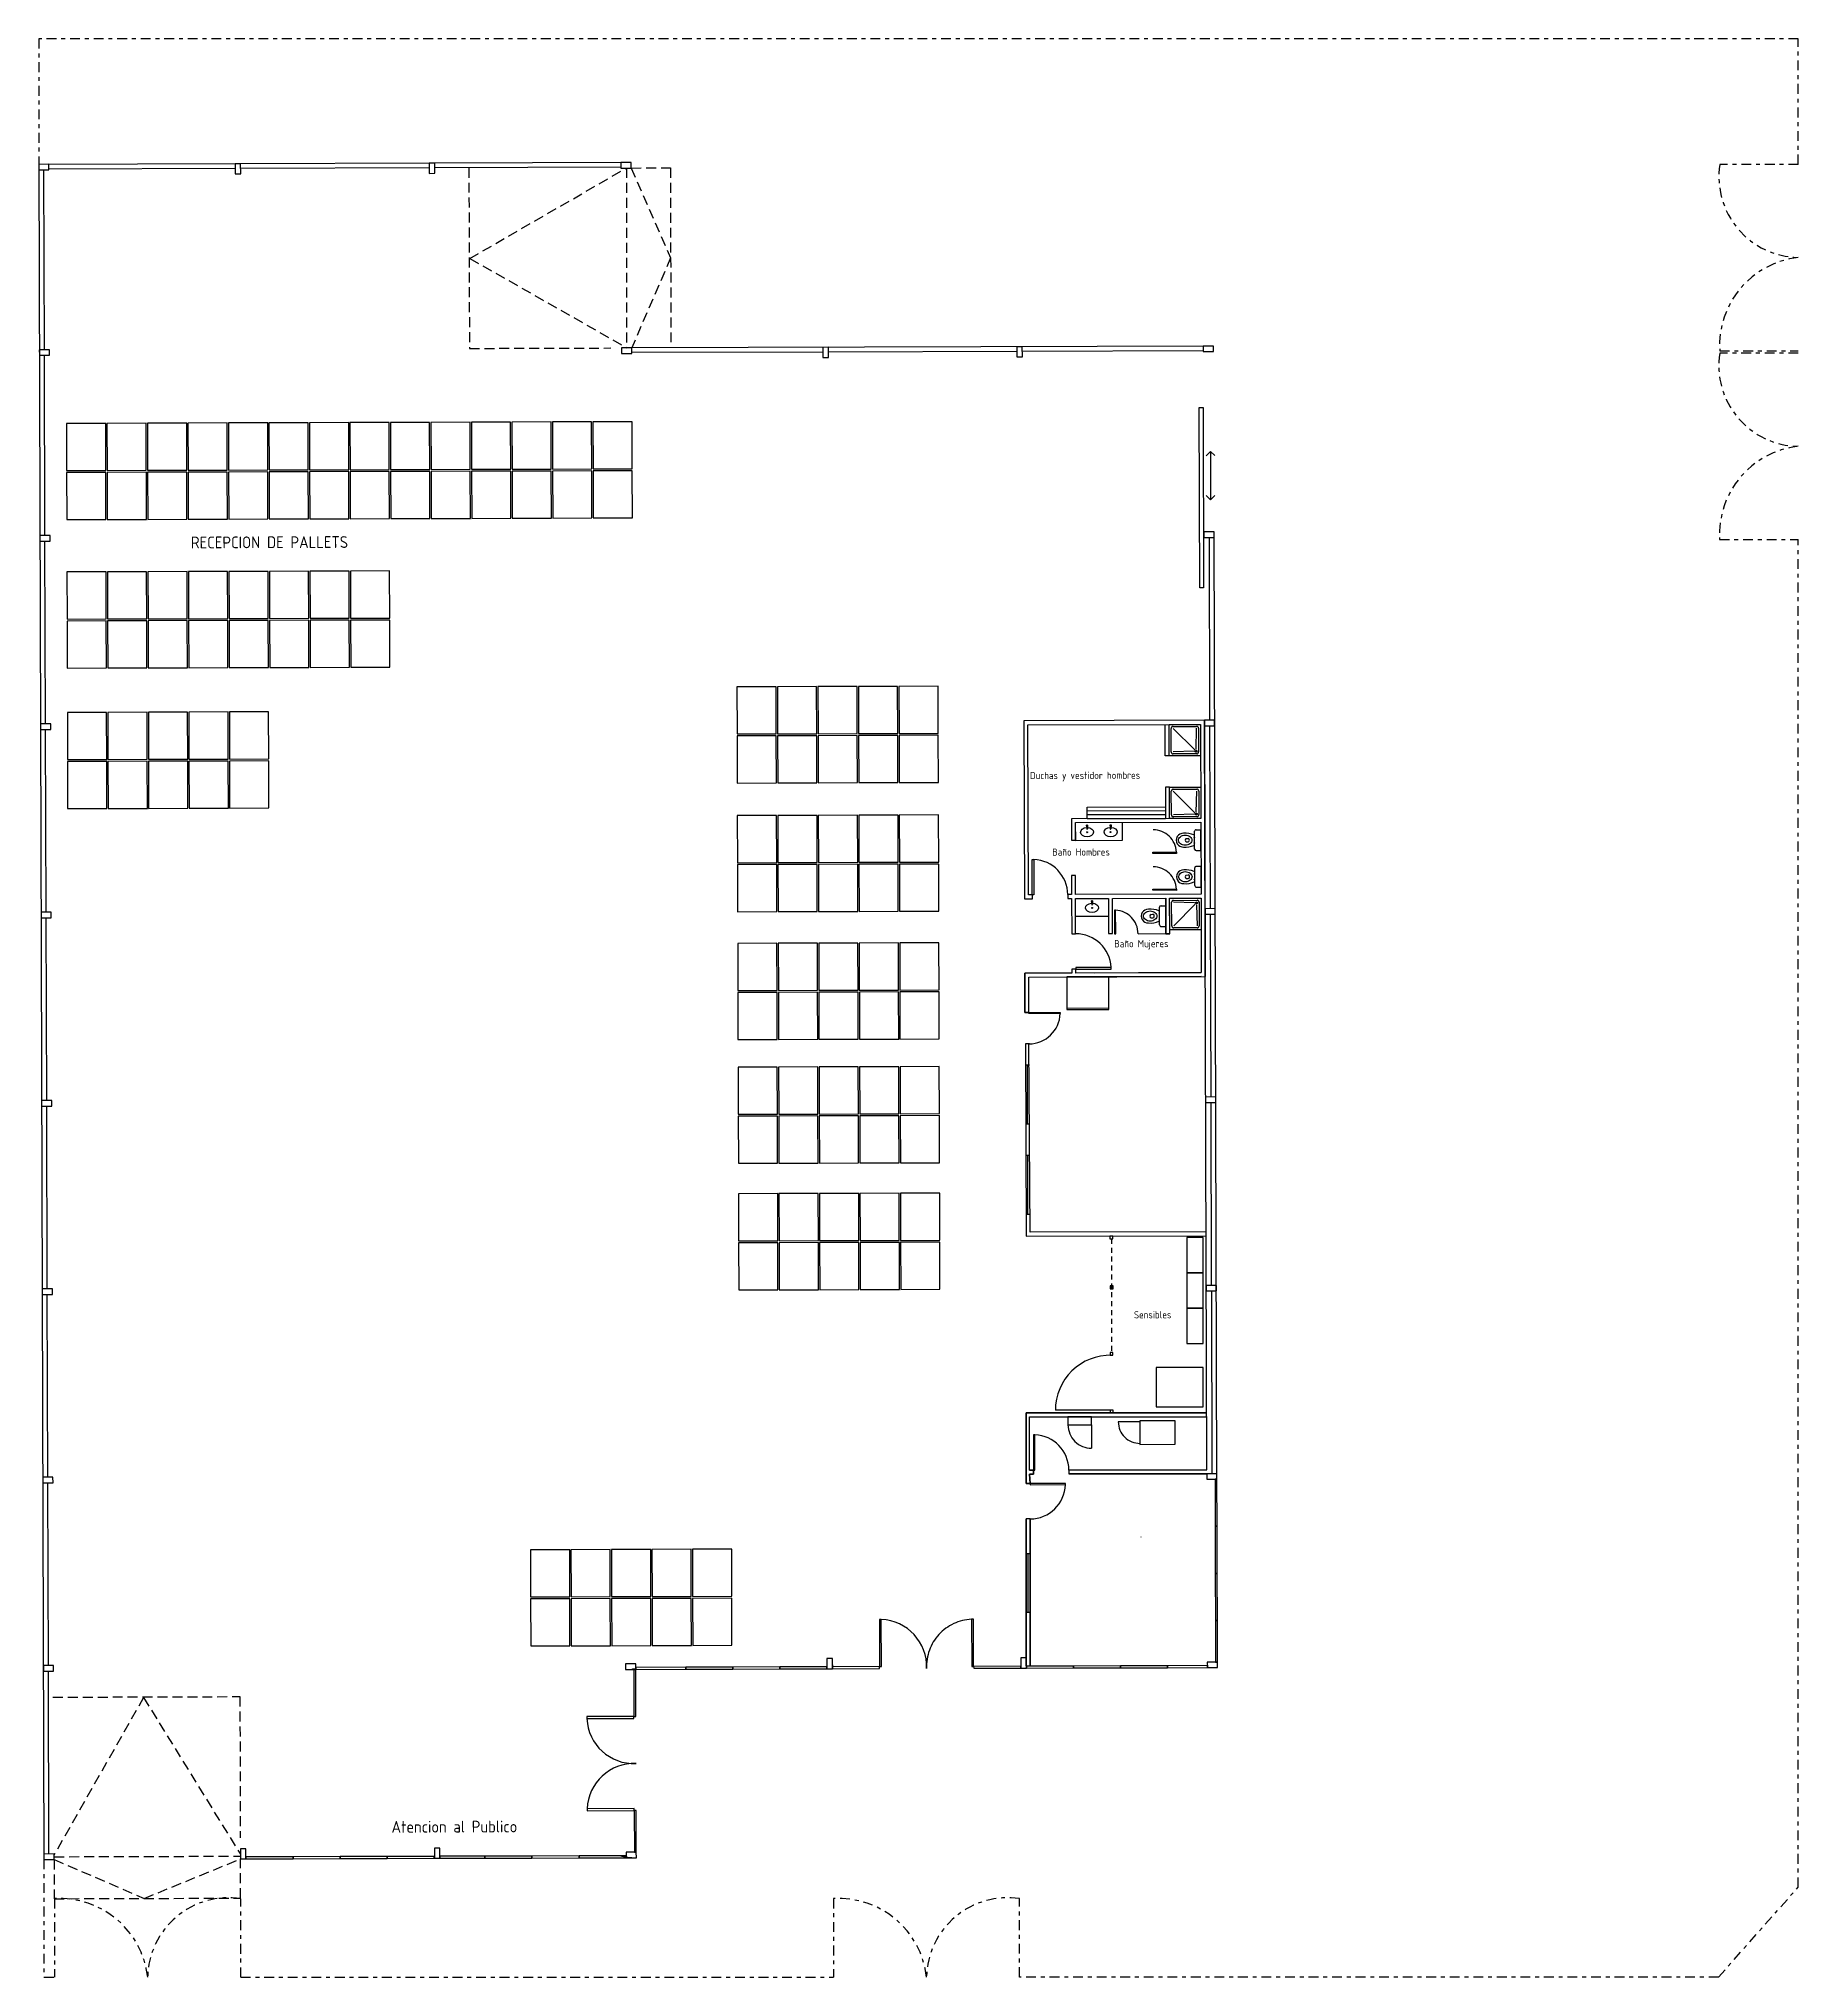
# Model space of a CAD drawing. Header units: millimetres. Extents: x 178.2 to 223.1, y 83.9 to 133.3.
import ezdxf

# ---------------------------------------------------------------- set-up
doc = ezdxf.new("R2010")
doc.units = ezdxf.units.MM
for name, pattern in [('CENTER', [7.144, 4.465, -0.893, 0.893, -0.893]), ('DASHDOT2', [0.5, 0.25, -0.125, 0, -0.125]), ('DASHED', [19.05, 12.7, -6.35])]:
    doc.linetypes.add(name, pattern=pattern)
for name, color, linetype in [('Cerco perimetral', 10, 'CENTER'), ('CP - Portones', 7, 'Continuous'), ('Layer1', 7, 'Continuous'), ('PER - ROMBOIDAL', 3, 'Continuous'), ('TEXTO', 4, 'Continuous')]:
    doc.layers.add(name, color=color, linetype=linetype)
doc.styles.add('STYLE1', font='ISOCP.shx')

msp = doc.modelspace()

# ---------------------------------------------------------------- linework, layer by layer
at = {"color": 1}
for p, q in [((204.923225, 113.296303), (204.929693, 113.210351)), ((204.952878, 113.296394), (204.946937, 113.210404)), ((205.523222, 113.298147), (205.529691, 113.212195)), ((205.552875, 113.298238), (205.546934, 113.212248)), ((207.680409, 112.694915), (207.679495, 113.146178)), ((207.718783, 113.185626), (207.839415, 113.18587)), ((207.840488, 112.655871), (207.839415, 113.18587)), ((207.464705, 112.961729), (207.512699, 112.965149)), ((207.464875, 112.877663), (207.512881, 112.875268)), ((207.719857, 112.655627), (207.840488, 112.655871)), ((207.683813, 111.762923), (207.682899, 112.214185)), ((207.722188, 112.253633), (207.842819, 112.253877)), ((207.843893, 111.723879), (207.842819, 112.253877)), ((207.468109, 112.029736), (207.516103, 112.033156)), ((207.468279, 111.94567), (207.516285, 111.943275)), ((207.723261, 111.723634), (207.843893, 111.723879)), ((205.04952, 111.367375), (205.055989, 111.281424)), ((205.079173, 111.367467), (205.073233, 111.281477)), ((206.786129, 110.760328), (206.785688, 111.211592)), ((206.825017, 111.250998), (206.945649, 111.251116)), ((206.946167, 110.721116), (206.945649, 111.251116)), ((206.570704, 111.027368), (206.618702, 111.030737)), ((206.570786, 110.943301), (206.618789, 110.940856)), ((206.825535, 110.720998), (206.946167, 110.721116)), ((206.305361, 95.16551), (206.305353, 95.16211))]:
    msp.add_line(p, q, dxfattribs=at)
for points in [[(193.316737, 130.049699), (193.316306, 130.189698), (178.216378, 130.143288), (178.349154, 86.943492), (178.609153, 86.944291)], [(178.336807, 130.003657), (178.350899, 125.418679)], [(183.22339, 130.038677), (178.476745, 130.024088)], [(188.170029, 130.05388), (183.36339, 130.039107)], [(193.056676, 130.0689), (188.310028, 130.054311)], [(208.160759, 125.510301), (193.330829, 125.464721)], [(203.287817, 125.375323), (203.287448, 125.495323), (203.147449, 125.494892), (203.148248, 125.234894), (203.288247, 125.235324)], [(178.35133, 125.27868), (178.365453, 120.683703)], [(198.204508, 125.359699), (193.331198, 125.344721)], [(203.147818, 125.374893), (198.344507, 125.36013)], [(207.901129, 125.389502), (203.287817, 125.375323)], [(178.365883, 120.543703), (178.380206, 115.883725)], [(208.070065, 115.974979), (208.055743, 120.634957)], [(208.249507, 96.635439), (208.175309, 120.776396)], [(178.380636, 115.743726), (178.394959, 111.083748)], [(208.084818, 111.175001), (208.070496, 115.834979)], [(178.395389, 110.943749), (178.409712, 106.283771)], [(208.099571, 106.375024), (208.085249, 111.035002)], [(208.114324, 101.575047), (208.100002, 106.235025)], [(178.410142, 106.143772), (178.424464, 101.483794)], [(178.424895, 101.343794), (178.439217, 96.683816)], [(208.129077, 96.775069), (208.114755, 101.435047)], [(178.439648, 96.543817), (178.45397, 91.883839)], [(203.390519, 91.960483), (203.39015, 92.080482), (203.250151, 92.080052), (203.25095, 91.820053), (203.39095, 91.820483)], [(208.004261, 91.834662), (208.26426, 91.835462), (208.26383, 91.975461)], [(178.454401, 91.74384), (178.468723, 87.08386)], [(203.25095, 91.820053), (203.39095, 91.820483)], [(183.355798, 86.95888), (183.495797, 86.95931)], [(188.302436, 86.974084), (188.442436, 86.974514)], [(193.189084, 86.989103), (193.449083, 86.989902), (193.448653, 87.129902)]]:
    msp.add_lwpolyline(points)
for points in [[(178.216378, 130.143288), (178.216808, 130.003289), (178.476807, 130.004088), (178.476376, 130.144087)], [(178.216378, 130.143288), (178.216808, 130.003289), (178.476807, 130.004088), (178.476376, 130.144087)], [(183.363021, 130.159106), (183.223021, 130.158676), (183.223821, 129.898677), (183.36382, 129.899108)], [(183.363021, 130.159106), (183.223021, 130.158676), (183.223821, 129.898677), (183.36382, 129.899108)], [(188.309659, 130.17431), (188.16966, 130.17388), (188.170459, 129.913881), (188.310458, 129.914311)], [(188.309659, 130.17431), (188.16966, 130.17388), (188.170459, 129.913881), (188.310458, 129.914311)], [(193.056307, 130.188899), (193.056738, 130.0489), (193.316737, 130.049699), (193.316306, 130.189698)], [(193.056307, 130.188899), (193.056738, 130.0489), (193.316737, 130.049699), (193.316306, 130.189698)], [(198.344138, 125.480129), (198.204139, 125.479699), (198.204938, 125.2197), (198.344937, 125.22013)], [(198.344138, 125.480129), (198.204139, 125.479699), (198.204938, 125.2197), (198.344937, 125.22013)], [(203.287448, 125.495323), (203.147449, 125.494892), (203.148248, 125.234894), (203.288247, 125.235324)], [(207.90076, 125.509502), (207.90119, 125.369503), (208.161189, 125.370302), (208.160759, 125.510301)], [(207.90076, 125.509502), (207.90119, 125.369503), (208.161189, 125.370302), (208.160759, 125.510301)], [(178.2309, 125.41831), (178.23133, 125.278311), (178.491329, 125.27911), (178.490899, 125.419109)], [(178.2309, 125.41831), (178.23133, 125.278311), (178.491329, 125.27911), (178.490899, 125.419109)], [(193.07083, 125.463921), (193.07126, 125.323922), (193.331259, 125.324721), (193.330829, 125.464721)], [(193.07083, 125.463921), (193.07126, 125.323922), (193.331259, 125.324721), (193.330829, 125.464721)], [(178.245453, 120.683334), (178.245884, 120.543335), (178.505882, 120.544134), (178.505452, 120.684133)], [(207.915313, 120.774526), (207.915743, 120.634526), (208.175742, 120.635326), (208.175312, 120.775325)], [(178.260206, 115.883357), (178.260636, 115.743357), (178.520635, 115.744156), (178.520205, 115.884156)], [(207.930066, 115.974548), (207.930496, 115.834549), (208.190495, 115.835348), (208.190065, 115.975348)], [(207.944819, 111.174571), (207.945249, 111.034572), (208.205248, 111.035371), (208.204818, 111.17537)], [(178.274959, 111.083379), (178.275389, 110.94338), (178.535388, 110.944179), (178.534958, 111.084178)], [(178.289712, 106.283402), (178.290142, 106.143403), (178.550141, 106.144202), (178.549711, 106.284201)], [(207.959572, 106.374594), (207.960002, 106.234594), (208.220001, 106.235394), (208.219571, 106.375393)], [(178.304465, 101.483425), (178.304895, 101.343425), (178.564894, 101.344224), (178.564464, 101.484224)], [(207.974325, 101.574616), (207.974755, 101.434617), (208.234754, 101.435416), (208.234324, 101.575416)], [(178.319218, 96.683447), (178.319648, 96.543448), (178.579647, 96.544247), (178.579217, 96.684246)], [(207.989078, 96.774639), (207.989508, 96.63464), (208.249507, 96.635439), (208.249077, 96.775438)], [(178.333971, 91.88347), (178.334401, 91.743471), (178.5944, 91.74427), (178.59397, 91.884269)], [(193.173901, 91.929081), (193.174331, 91.789082), (193.43433, 91.789881), (193.4339, 91.92988)], [(198.44684, 92.065288), (198.306841, 92.064858), (198.30764, 91.804859), (198.44764, 91.80529)], [(198.44684, 92.065288), (198.306841, 92.064858), (198.30764, 91.804859), (198.44764, 91.80529)], [(203.39015, 92.080482), (203.250151, 92.080052), (203.25095, 91.820053), (203.39095, 91.820483)], [(208.003831, 91.974662), (208.004261, 91.834662), (208.26426, 91.835462), (208.26383, 91.975461)], [(178.348724, 87.083491), (178.349154, 86.943492), (178.609153, 86.944291), (178.608723, 87.08429)], [(183.494998, 87.219309), (183.354999, 87.218879), (183.355798, 86.95888), (183.495797, 86.95931)], [(183.494998, 87.219309), (183.354999, 87.218879), (183.355798, 86.95888), (183.495797, 86.95931)], [(188.441637, 87.234513), (188.301637, 87.234083), (188.302436, 86.974084), (188.442436, 86.974514)], [(188.441637, 87.234513), (188.301637, 87.234083), (188.302436, 86.974084), (188.442436, 86.974514)], [(193.188654, 87.129102), (193.189084, 86.989103), (193.449083, 86.989902), (193.448653, 87.129902)]]:
    msp.add_lwpolyline(points, close=True)
at = {"color": 254}
for points in [[(179.922467, 123.542623), (178.922472, 123.53955), (178.92616, 122.339555), (179.926156, 122.342629)], [(180.954753, 123.545796), (179.954758, 123.542722), (179.958446, 122.342728), (180.958441, 122.345802)], [(181.987039, 123.548969), (180.987044, 123.545895), (180.990732, 122.345901), (181.990727, 122.348974)], [(183.019325, 123.552142), (182.019329, 123.549068), (182.023017, 122.349074), (183.023013, 122.352147)], [(184.05161, 123.555314), (183.051615, 123.552241), (183.055303, 122.352246), (184.055298, 122.35532)], [(185.083896, 123.558487), (184.083901, 123.555414), (184.087589, 122.355419), (185.087584, 122.358493)], [(186.116182, 123.56166), (185.116186, 123.558586), (185.119875, 122.358592), (186.11987, 122.361666)], [(187.148467, 123.564833), (186.148472, 123.561759), (186.15216, 122.361765), (187.152155, 122.364838)], [(188.180753, 123.568005), (187.180758, 123.564932), (187.184446, 122.364938), (188.184441, 122.368011)], [(189.213039, 123.571178), (188.213043, 123.568105), (188.216732, 122.36811), (189.216727, 122.371184)], [(190.245324, 123.574351), (189.245329, 123.571277), (189.249017, 122.371283), (190.249013, 122.374357)], [(191.27761, 123.577524), (190.277615, 123.57445), (190.281303, 122.374456), (191.281298, 122.377529)], [(192.309896, 123.580697), (191.3099, 123.577623), (191.313589, 122.377629), (192.313584, 122.380702)], [(193.342181, 123.583869), (192.342186, 123.580796), (192.345874, 122.380801), (193.34587, 122.383875)], [(179.926309, 122.292629), (178.926314, 122.289556), (178.930002, 121.089561), (179.929998, 121.092635)], [(180.958595, 122.295802), (179.9586, 122.292728), (179.962288, 121.092734), (180.962283, 121.095808)], [(181.990881, 122.298975), (180.990885, 122.295901), (180.994574, 121.095907), (181.994569, 121.09898)], [(183.023166, 122.302147), (182.023171, 122.299074), (182.026859, 121.09908), (183.026855, 121.102153)], [(184.055452, 122.30532), (183.055457, 122.302247), (183.059145, 121.102252), (184.05914, 121.105326)], [(185.087738, 122.308493), (184.087743, 122.305419), (184.091431, 121.105425), (185.091426, 121.108499)], [(186.120023, 122.311666), (185.120028, 122.308592), (185.123716, 121.108598), (186.123712, 121.111671)], [(187.152309, 122.314839), (186.152314, 122.311765), (186.156002, 121.111771), (187.155997, 121.114844)], [(188.184595, 122.318011), (187.1846, 122.314938), (187.188288, 121.114943), (188.188283, 121.118017)], [(189.216881, 122.321184), (188.216885, 122.318111), (188.220573, 121.118116), (189.220569, 121.12119)], [(190.249166, 122.324357), (189.249171, 122.321283), (189.252859, 121.121289), (190.252854, 121.124363)], [(191.281452, 122.32753), (190.281457, 122.324456), (190.285145, 121.124462), (191.28514, 121.127535)], [(192.313738, 122.330702), (191.313742, 122.327629), (191.317431, 121.127635), (192.317426, 121.130708)], [(193.346023, 122.333875), (192.346028, 122.330802), (192.349716, 121.130807), (193.349711, 121.133881)], [(179.934099, 119.758121), (178.934104, 119.755047), (178.937792, 118.555053), (179.937788, 118.558127)], [(180.966385, 119.761294), (179.96639, 119.75822), (179.970078, 118.558226), (180.970073, 118.561299)], [(181.998671, 119.764467), (180.998675, 119.761393), (181.002364, 118.561399), (182.002359, 118.564472)], [(183.030956, 119.767639), (182.030961, 119.764566), (182.034649, 118.564571), (183.034645, 118.567645)], [(184.063242, 119.770812), (183.063247, 119.767739), (183.066935, 118.567744), (184.06693, 118.570818)], [(185.095528, 119.773985), (184.095532, 119.770911), (184.099221, 118.570917), (185.099216, 118.573991)], [(186.127813, 119.777158), (185.127818, 119.774084), (185.131506, 118.57409), (186.131502, 118.577163)], [(187.160099, 119.78033), (186.160104, 119.777257), (186.163792, 118.577263), (187.163787, 118.580336)], [(179.937941, 118.508127), (178.937946, 118.505053), (178.941634, 117.305059), (179.941629, 117.308133)], [(180.970227, 118.5113), (179.970232, 118.508226), (179.97392, 117.308232), (180.973915, 117.311305)], [(182.002513, 118.514472), (181.002517, 118.511399), (181.006206, 117.311405), (182.006201, 117.314478)], [(183.034798, 118.517645), (182.034803, 118.514572), (182.038491, 117.314577), (183.038487, 117.317651)], [(184.067084, 118.520818), (183.067089, 118.517744), (183.070777, 117.31775), (184.070772, 117.320824)], [(185.09937, 118.523991), (184.099374, 118.520917), (184.103063, 117.320923), (185.103058, 117.323996)], [(186.131655, 118.527164), (185.13166, 118.52409), (185.135348, 117.324096), (186.135344, 117.327169)], [(187.163941, 118.530336), (186.163946, 118.527263), (186.167634, 117.327268), (187.167629, 117.330342)], [(197.012527, 116.830133), (196.012532, 116.82706), (196.01622, 115.627065), (197.016216, 115.630139)], [(197.012527, 116.830133), (196.012532, 116.82706), (196.01622, 115.627065), (197.016216, 115.630139)], [(198.044813, 116.833306), (197.044818, 116.830233), (197.048506, 115.630238), (198.048501, 115.633312)], [(198.044813, 116.833306), (197.044818, 116.830233), (197.048506, 115.630238), (198.048501, 115.633312)], [(199.077099, 116.836479), (198.077103, 116.833405), (198.080792, 115.633411), (199.080787, 115.636485)], [(199.077099, 116.836479), (198.077103, 116.833405), (198.080792, 115.633411), (199.080787, 115.636485)], [(200.109384, 116.839652), (199.109389, 116.836578), (199.113077, 115.636584), (200.113073, 115.639657)], [(200.109384, 116.839652), (199.109389, 116.836578), (199.113077, 115.636584), (200.113073, 115.639657)], [(201.14167, 116.842824), (200.141675, 116.839751), (200.145363, 115.639757), (201.145358, 115.64283)], [(201.14167, 116.842824), (200.141675, 116.839751), (200.145363, 115.639757), (201.145358, 115.64283)], [(179.945104, 116.177673), (178.945109, 116.174599), (178.948797, 114.974605), (179.948792, 114.977679)], [(179.945104, 116.177673), (178.945109, 116.174599), (178.948797, 114.974605), (179.948792, 114.977679)], [(180.97739, 116.180846), (179.977394, 116.177772), (179.981083, 114.977778), (180.981078, 114.980851)], [(180.97739, 116.180846), (179.977394, 116.177772), (179.981083, 114.977778), (180.981078, 114.980851)], [(182.009675, 116.184019), (181.00968, 116.180945), (181.013368, 114.980951), (182.013364, 114.984024)], [(182.009675, 116.184019), (181.00968, 116.180945), (181.013368, 114.980951), (182.013364, 114.984024)], [(183.041961, 116.187191), (182.041966, 116.184118), (182.045654, 114.984123), (183.045649, 114.987197)], [(183.041961, 116.187191), (182.041966, 116.184118), (182.045654, 114.984123), (183.045649, 114.987197)], [(184.074247, 116.190364), (183.074251, 116.187291), (183.07794, 114.987296), (184.077935, 114.99037)], [(184.074247, 116.190364), (183.074251, 116.187291), (183.07794, 114.987296), (184.077935, 114.99037)], [(197.016369, 115.580139), (196.016374, 115.577066), (196.020062, 114.377071), (197.020057, 114.380145)], [(197.016369, 115.580139), (196.016374, 115.577066), (196.020062, 114.377071), (197.020057, 114.380145)], [(198.048655, 115.583312), (197.04866, 115.580239), (197.052348, 114.380244), (198.052343, 114.383318)], [(198.048655, 115.583312), (197.04866, 115.580239), (197.052348, 114.380244), (198.052343, 114.383318)], [(199.080941, 115.586485), (198.080945, 115.583411), (198.084634, 114.383417), (199.084629, 114.38649)], [(199.080941, 115.586485), (198.080945, 115.583411), (198.084634, 114.383417), (199.084629, 114.38649)], [(200.113226, 115.589658), (199.113231, 115.586584), (199.116919, 114.38659), (200.116914, 114.389663)], [(200.113226, 115.589658), (199.113231, 115.586584), (199.116919, 114.38659), (200.116914, 114.389663)], [(201.145512, 115.59283), (200.145517, 115.589757), (200.149205, 114.389763), (201.1492, 114.392836)], [(201.145512, 115.59283), (200.145517, 115.589757), (200.149205, 114.389763), (201.1492, 114.392836)], [(179.948946, 114.927679), (178.948951, 114.924605), (178.952639, 113.724611), (179.952634, 113.727685)], [(179.948946, 114.927679), (178.948951, 114.924605), (178.952639, 113.724611), (179.952634, 113.727685)], [(180.981232, 114.930852), (179.981236, 114.927778), (179.984925, 113.727784), (180.98492, 113.730857)], [(180.981232, 114.930852), (179.981236, 114.927778), (179.984925, 113.727784), (180.98492, 113.730857)], [(182.013517, 114.934024), (181.013522, 114.930951), (181.01721, 113.730957), (182.017206, 113.73403)], [(182.013517, 114.934024), (181.013522, 114.930951), (181.01721, 113.730957), (182.017206, 113.73403)], [(183.045803, 114.937197), (182.045808, 114.934124), (182.049496, 113.734129), (183.049491, 113.737203)], [(183.045803, 114.937197), (182.045808, 114.934124), (182.049496, 113.734129), (183.049491, 113.737203)], [(184.078089, 114.94037), (183.078093, 114.937296), (183.081782, 113.737302), (184.081777, 113.740376)], [(184.078089, 114.94037), (183.078093, 114.937296), (183.081782, 113.737302), (184.081777, 113.740376)], [(197.022611, 113.549341), (196.022616, 113.546267), (196.026304, 112.346273), (197.026299, 112.349346)], [(197.022611, 113.549341), (196.022616, 113.546267), (196.026304, 112.346273), (197.026299, 112.349346)], [(198.054897, 113.552513), (197.054901, 113.54944), (197.05859, 112.349446), (198.058585, 112.352519)], [(198.054897, 113.552513), (197.054901, 113.54944), (197.05859, 112.349446), (198.058585, 112.352519)], [(199.087182, 113.555686), (198.087187, 113.552613), (198.090875, 112.352618), (199.090871, 112.355692)], [(199.087182, 113.555686), (198.087187, 113.552613), (198.090875, 112.352618), (199.090871, 112.355692)], [(200.119468, 113.558859), (199.119473, 113.555785), (199.123161, 112.355791), (200.123156, 112.358865)], [(200.119468, 113.558859), (199.119473, 113.555785), (199.123161, 112.355791), (200.123156, 112.358865)], [(201.151754, 113.562032), (200.151758, 113.558958), (200.155447, 112.358964), (201.155442, 112.362037)], [(201.151754, 113.562032), (200.151758, 113.558958), (200.155447, 112.358964), (201.155442, 112.362037)], [(197.026453, 112.299347), (196.026458, 112.296273), (196.030146, 111.096279), (197.030141, 111.099352)], [(197.026453, 112.299347), (196.026458, 112.296273), (196.030146, 111.096279), (197.030141, 111.099352)], [(198.058739, 112.302519), (197.058743, 112.299446), (197.062431, 111.099451), (198.062427, 111.102525)], [(198.058739, 112.302519), (197.058743, 112.299446), (197.062431, 111.099451), (198.062427, 111.102525)], [(199.091024, 112.305692), (198.091029, 112.302619), (198.094717, 111.102624), (199.094712, 111.105698)], [(199.091024, 112.305692), (198.091029, 112.302619), (198.094717, 111.102624), (199.094712, 111.105698)], [(200.12331, 112.308865), (199.123315, 112.305791), (199.127003, 111.105797), (200.126998, 111.108871)], [(200.12331, 112.308865), (199.123315, 112.305791), (199.127003, 111.105797), (200.126998, 111.108871)], [(201.155596, 112.312038), (200.1556, 112.308964), (200.159289, 111.10897), (201.159284, 111.112043)], [(201.155596, 112.312038), (200.1556, 112.308964), (200.159289, 111.10897), (201.159284, 111.112043)], [(197.032623, 110.291995), (196.032627, 110.288921), (196.036316, 109.088927), (197.036311, 109.092)], [(197.032623, 110.291995), (196.032627, 110.288921), (196.036316, 109.088927), (197.036311, 109.092)], [(198.064908, 110.295167), (197.064913, 110.292094), (197.068601, 109.092099), (198.068596, 109.095173)], [(198.064908, 110.295167), (197.064913, 110.292094), (197.068601, 109.092099), (198.068596, 109.095173)], [(199.097194, 110.29834), (198.097199, 110.295267), (198.100887, 109.095272), (199.100882, 109.098346)], [(199.097194, 110.29834), (198.097199, 110.295267), (198.100887, 109.095272), (199.100882, 109.098346)], [(200.12948, 110.301513), (199.129484, 110.298439), (199.133173, 109.098445), (200.133168, 109.101519)], [(200.12948, 110.301513), (199.129484, 110.298439), (199.133173, 109.098445), (200.133168, 109.101519)], [(201.161765, 110.304686), (200.16177, 110.301612), (200.165458, 109.101618), (201.165454, 109.104691)], [(201.161765, 110.304686), (200.16177, 110.301612), (200.165458, 109.101618), (201.165454, 109.104691)], [(197.036464, 109.042), (196.036469, 109.038927), (196.040157, 107.838933), (197.040153, 107.842006)], [(197.036464, 109.042), (196.036469, 109.038927), (196.040157, 107.838933), (197.040153, 107.842006)], [(198.06875, 109.045173), (197.068755, 109.0421), (197.072443, 107.842105), (198.072438, 107.845179)], [(198.06875, 109.045173), (197.068755, 109.0421), (197.072443, 107.842105), (198.072438, 107.845179)], [(199.101036, 109.048346), (198.101041, 109.045272), (198.104729, 107.845278), (199.104724, 107.848352)], [(199.101036, 109.048346), (198.101041, 109.045272), (198.104729, 107.845278), (199.104724, 107.848352)], [(200.133322, 109.051519), (199.133326, 109.048445), (199.137014, 107.848451), (200.13701, 107.851524)], [(200.133322, 109.051519), (199.133326, 109.048445), (199.137014, 107.848451), (200.13701, 107.851524)], [(201.165607, 109.054692), (200.165612, 109.051618), (200.1693, 107.851624), (201.169295, 107.854697)], [(201.165607, 109.054692), (200.165612, 109.051618), (200.1693, 107.851624), (201.169295, 107.854697)], [(197.042316, 107.138291), (196.04232, 107.135217), (196.046009, 105.935223), (197.046004, 105.938297)], [(197.042316, 107.138291), (196.04232, 107.135217), (196.046009, 105.935223), (197.046004, 105.938297)], [(198.074601, 107.141464), (197.074606, 107.13839), (197.078294, 105.938396), (198.07829, 105.941469)], [(198.074601, 107.141464), (197.074606, 107.13839), (197.078294, 105.938396), (198.07829, 105.941469)], [(199.106887, 107.144636), (198.106892, 107.141563), (198.11058, 105.941569), (199.110575, 105.944642)], [(199.106887, 107.144636), (198.106892, 107.141563), (198.11058, 105.941569), (199.110575, 105.944642)], [(200.139173, 107.147809), (199.139177, 107.144736), (199.142866, 105.944741), (200.142861, 105.947815)], [(200.139173, 107.147809), (199.139177, 107.144736), (199.142866, 105.944741), (200.142861, 105.947815)], [(201.171458, 107.150982), (200.171463, 107.147909), (200.175151, 105.947914), (201.175147, 105.950988)], [(201.171458, 107.150982), (200.171463, 107.147909), (200.175151, 105.947914), (201.175147, 105.950988)], [(197.046158, 105.888297), (196.046162, 105.885223), (196.04985, 104.685229), (197.049846, 104.688303)], [(197.046158, 105.888297), (196.046162, 105.885223), (196.04985, 104.685229), (197.049846, 104.688303)], [(198.078443, 105.89147), (197.078448, 105.888396), (197.082136, 104.688402), (198.082131, 104.691475)], [(198.078443, 105.89147), (197.078448, 105.888396), (197.082136, 104.688402), (198.082131, 104.691475)], [(199.110729, 105.894642), (198.110734, 105.891569), (198.114422, 104.691575), (199.114417, 104.694648)], [(199.110729, 105.894642), (198.110734, 105.891569), (198.114422, 104.691575), (199.114417, 104.694648)], [(200.143015, 105.897815), (199.143019, 105.894742), (199.146708, 104.694747), (200.146703, 104.697821)], [(200.143015, 105.897815), (199.143019, 105.894742), (199.146708, 104.694747), (200.146703, 104.697821)], [(201.1753, 105.900988), (200.175305, 105.897914), (200.178993, 104.69792), (201.178988, 104.700994)], [(201.1753, 105.900988), (200.175305, 105.897914), (200.178993, 104.69792), (201.178988, 104.700994)], [(197.052232, 103.912015), (196.052236, 103.908941), (196.055925, 102.708947), (197.05592, 102.71202)], [(197.052232, 103.912015), (196.052236, 103.908941), (196.055925, 102.708947), (197.05592, 102.71202)], [(198.084517, 103.915187), (197.084522, 103.912114), (197.08821, 102.71212), (198.088206, 102.715193)], [(198.084517, 103.915187), (197.084522, 103.912114), (197.08821, 102.71212), (198.088206, 102.715193)], [(199.116803, 103.91836), (198.116808, 103.915287), (198.120496, 102.715292), (199.120491, 102.718366)], [(199.116803, 103.91836), (198.116808, 103.915287), (198.120496, 102.715292), (199.120491, 102.718366)], [(200.149089, 103.921533), (199.149093, 103.91846), (199.152782, 102.718465), (200.152777, 102.721539)], [(200.149089, 103.921533), (199.149093, 103.91846), (199.152782, 102.718465), (200.152777, 102.721539)], [(201.181374, 103.924706), (200.181379, 103.921632), (200.185067, 102.721638), (201.185063, 102.724711)], [(201.181374, 103.924706), (200.181379, 103.921632), (200.185067, 102.721638), (201.185063, 102.724711)], [(197.056074, 102.662021), (196.056078, 102.658947), (196.059767, 101.458953), (197.059762, 101.462026)], [(197.056074, 102.662021), (196.056078, 102.658947), (196.059767, 101.458953), (197.059762, 101.462026)], [(198.088359, 102.665193), (197.088364, 102.66212), (197.092052, 101.462126), (198.092048, 101.465199)], [(198.088359, 102.665193), (197.088364, 102.66212), (197.092052, 101.462126), (198.092048, 101.465199)], [(199.120645, 102.668366), (198.12065, 102.665293), (198.124338, 101.465298), (199.124333, 101.468372)], [(199.120645, 102.668366), (198.12065, 102.665293), (198.124338, 101.465298), (199.124333, 101.468372)], [(200.152931, 102.671539), (199.152935, 102.668465), (199.156624, 101.468471), (200.156619, 101.471545)], [(200.152931, 102.671539), (199.152935, 102.668465), (199.156624, 101.468471), (200.156619, 101.471545)], [(201.185216, 102.674712), (200.185221, 102.671638), (200.188909, 101.471644), (201.188905, 101.474717)], [(201.185216, 102.674712), (200.185221, 102.671638), (200.188909, 101.471644), (201.188905, 101.474717)], [(194.846777, 94.848719), (193.846782, 94.845646), (193.85047, 93.645651), (194.850466, 93.648725)], [(195.879063, 94.851892), (194.879068, 94.848818), (194.882756, 93.648824), (195.882751, 93.651898)], [(191.74992, 94.839201), (190.749925, 94.836127), (190.753613, 93.636133), (191.753608, 93.639207)], [(192.782206, 94.842374), (191.782211, 94.8393), (191.785899, 93.639306), (192.785894, 93.642379)], [(193.814492, 94.845546), (192.814496, 94.842473), (192.818185, 93.642479), (193.81818, 93.645552)], [(191.753762, 93.589207), (190.753767, 93.586133), (190.757455, 92.386139), (191.75745, 92.389212)], [(192.786048, 93.59238), (191.786053, 93.589306), (191.789741, 92.389312), (192.789736, 92.392385)], [(193.818333, 93.595552), (192.818338, 93.592479), (192.822026, 92.392484), (193.822022, 92.395558)], [(194.850619, 93.598725), (193.850624, 93.595652), (193.854312, 92.395657), (194.854307, 92.398731)], [(195.882905, 93.601898), (194.88291, 93.598824), (194.886598, 92.39883), (195.886593, 92.401904)]]:
    msp.add_lwpolyline(points, close=True, dxfattribs=at)
at = {"color": 1}
for points in [[(207.43987, 112.789205, -0.081456), (207.372331, 112.800141, -0.089731), (207.317809, 112.830072, -0.104602), (207.279708, 112.877063, -0.142864), (207.267103, 112.919664, -0.142579), (207.279535, 112.962409, -0.104602), (207.317446, 113.009554, -0.089731), (207.371846, 113.039706, -0.081456), (207.43934, 113.050916, -0.081456), (207.506879, 113.039979, -0.089731), (207.5614, 113.010048, -0.104602), (207.599501, 112.963057, -0.142579), (207.612107, 112.920363, -0.142864), (207.599674, 112.877711, -0.104602), (207.561764, 112.830566, -0.089731), (207.507364, 112.800414, -0.081456)], [(207.443274, 111.857212, -0.081456), (207.375735, 111.868148, -0.089731), (207.321214, 111.898079, -0.104602), (207.283113, 111.94507, -0.142864), (207.270507, 111.987671, -0.142579), (207.28294, 112.030416, -0.104602), (207.32085, 112.077561, -0.089731), (207.37525, 112.107713, -0.081456), (207.442744, 112.118923, -0.081456), (207.510283, 112.107986, -0.089731), (207.564805, 112.078055, -0.104602), (207.602906, 112.031064, -0.142579), (207.615511, 111.98837, -0.142864), (207.603079, 111.945718, -0.104602), (207.565168, 111.898573, -0.089731), (207.510769, 111.868421, -0.081456)], [(206.545688, 110.854869, -0.081456), (206.478161, 110.865876, -0.089731), (206.423671, 110.895865, -0.104602), (206.385619, 110.942895, -0.142864), (206.373058, 110.98551, -0.142579), (206.385536, 111.028242, -0.104602), (206.423495, 111.075347, -0.089731), (206.477927, 111.105442, -0.081456), (206.545433, 111.116581, -0.081456), (206.61296, 111.105574, -0.089731), (206.66745, 111.075585, -0.104602), (206.705502, 111.028554, -0.142579), (206.718063, 110.985847, -0.142864), (206.705585, 110.943208, -0.104602), (206.667626, 110.896103, -0.089731), (206.613194, 110.866008, -0.081456)]]:
    msp.add_lwpolyline(points, format="xyb", close=True, dxfattribs=at)
msp.add_lwpolyline([(205.494137, 108.60696), (205.491586, 109.436956), (204.418591, 109.433658), (204.421142, 108.603662)], close=True, dxfattribs=at)
msp.add_lwpolyline([(205.494044, 108.636959), (204.42105, 108.633662)], dxfattribs=at)
for centre, radius in [((204.938051, 113.296349), 0.014827), ((204.938582, 113.123637), 0.012069), ((205.538048, 113.298193), 0.014827), ((205.538579, 113.125481), 0.012069), ((207.670065, 112.993558), 0.005), ((207.670361, 112.847496), 0.005), ((207.673469, 112.061565), 0.005), ((207.673765, 111.915504), 0.005), ((205.064347, 111.367421), 0.014827), ((205.064878, 111.194709), 0.012069), ((206.776097, 111.058981), 0.005), ((206.77624, 110.912919), 0.005)]:
    msp.add_circle(centre, radius, dxfattribs=at)
for centre, radius, start, end in [((204.938315, 113.210378), 0.008622, 180.176101, 0.176101), ((205.538312, 113.212222), 0.008622, 180.176101, 0.176101), ((207.718863, 113.146258), 0.039368, 90.116036, 180.116036), ((207.388288, 112.919956), 0.175227, 87.082413, 273.149659), ((207.450106, 112.573686), 0.523947, 65.998808, 95.794546), ((207.448703, 113.266474), 0.523947, 264.437525, 294.233264), ((207.481029, 112.919729), 0.045061, 111.239479, 248.992593), ((207.51276, 112.935149), 0.03, 0.116036, 90.116036), ((207.51282, 112.905268), 0.03, 270.116036, 0.116036), ((207.49526, 112.920173), 0.049822, 342.666017, 17.566055), ((207.642887, 113.006654), 0.05, 42.569954, 65.998808), ((207.643236, 112.83429), 0.05, 294.233264, 317.662117), ((207.719777, 112.694995), 0.039368, 180.116036, 270.116036), ((207.391693, 111.987963), 0.175227, 87.082413, 273.149659), ((207.45351, 111.641693), 0.523947, 65.998808, 95.794546), ((207.722268, 112.214265), 0.039368, 90.116036, 180.116036), ((207.452107, 112.334481), 0.523947, 264.437525, 294.233264), ((207.484433, 111.987736), 0.045061, 111.239479, 248.992593), ((207.516164, 112.003156), 0.03, 0.116036, 90.116036), ((207.516224, 111.973275), 0.03, 270.116036, 0.116036), ((207.498665, 111.98818), 0.049822, 342.666017, 17.566055), ((207.646291, 112.074661), 0.05, 42.569954, 65.998808), ((207.64664, 111.902297), 0.05, 294.233264, 317.662117), ((207.723181, 111.763002), 0.039368, 180.116036, 270.116036), ((205.064611, 111.28145), 0.008622, 180.176101, 0.176101), ((206.494244, 110.985675), 0.175227, 87.022348, 273.089594), ((206.555698, 110.63934), 0.523947, 65.938743, 95.734481), ((206.825056, 111.21163), 0.039368, 90.055971, 180.055971), ((206.555022, 111.33213), 0.523947, 264.37746, 294.173199), ((206.586984, 110.98535), 0.045061, 111.179414, 248.932528), ((206.618731, 111.000737), 0.03, 0.055971, 90.055971), ((206.61876, 110.970856), 0.03, 270.055971, 0.055971), ((206.601216, 110.985779), 0.049822, 342.605952, 17.50599), ((206.748933, 111.072106), 0.05, 42.509889, 65.938743), ((206.749101, 110.899742), 0.05, 294.173199, 317.602052), ((206.825497, 110.760366), 0.039368, 180.055971, 270.055971)]:
    msp.add_arc(centre, radius, start, end, dxfattribs=at)
at = {"color": 1, "extrusion": (0, 0, -1)}
for centre in [(204.938582, 113.123637), (205.538579, 113.125481), (205.064878, 111.194709)]:
    msp.add_ellipse(centre, major_axis=(0.164999, 0.000507), ratio=0.727273, start_param=4.779122909, end_param=10.928840359, dxfattribs=at)
at = {"layer": 'Cerco perimetral', "linetype": 'DASHDOT2'}
for p, q in [((223.066378, 133.343288), (178.216378, 133.343288)), ((178.216378, 133.343288), (178.216384, 130.141136)), ((223.066378, 130.141136), (223.066378, 133.343288)), ((223.061784, 86.2356), (223.066378, 120.582595)), ((221.034541, 83.943492), (223.061784, 86.2356)), ((178.349154, 83.943492), (178.618421, 83.945787)), ((183.365066, 83.943492), (198.473059, 83.943492)), ((221.034541, 83.943492), (203.219704, 83.94579))]:
    msp.add_line(p, q, dxfattribs=at)
msp.add_lwpolyline([(178.349154, 86.943492), (178.349154, 83.943492)], dxfattribs=at)
for centre, radius, start, end in [((223.105032, 129.830794), 2.06214, 171.34439, 268.862074), ((223.317354, 125.526198), 2.257117, 96.442819, 183.345234), ((223.102737, 125.018899), 2.06214, 171.34439, 268.862074), ((223.315059, 120.714303), 2.257117, 96.442819, 183.345234), ((183.054724, 83.904838), 2.06214, 81.34439, 178.862074), ((202.909362, 83.907136), 2.06214, 81.34439, 178.862074), ((178.750129, 83.692516), 2.257117, 6.442819, 93.345234), ((198.604766, 83.694814), 2.257117, 6.442819, 93.345234)]:
    msp.add_arc(centre, radius, start, end, dxfattribs=at)
at = {"layer": 'CP - Portones', "color": 9, "linetype": 'DASHED', "ltscale": 0.02, "true_color": 0xc7c8ca}
msp.add_line((193.196737, 130.04933), (193.200829, 125.464321), dxfattribs=at)
for points in [[(189.180451, 130.056986), (189.194605, 125.452008), (192.794674, 125.463073)], [(189.203802, 127.744547), (193.196737, 130.04933)], [(193.316737, 130.049699), (194.316732, 130.052772), (194.330824, 125.467794)], [(193.316737, 130.049699), (194.323778, 127.760283), (193.330829, 125.464721)], [(189.203802, 127.744547), (193.210829, 125.464352)], [(178.57644, 91.080454), (183.343085, 91.095104), (183.35415, 87.495035)], [(180.888979, 91.071318), (178.608784, 87.06429)], [(180.888979, 91.071318), (183.355429, 87.078879)], [(178.608938, 87.014291), (183.355583, 87.02888)], [(178.609153, 86.944291), (180.904716, 85.951342), (183.355798, 86.95888)], [(178.609153, 86.944291), (178.612227, 85.944296), (183.358872, 85.958885)], [(183.358872, 85.958885), (183.355798, 86.95888)]]:
    msp.add_lwpolyline(points, dxfattribs=at)
at = {"layer": 'Layer1', "linetype": 'DASHED'}
for p, q in [((208.082505, 122.827734), (207.974141, 122.718702)), ((208.082505, 122.827734), (208.0863, 121.592961)), ((208.082505, 122.827734), (208.191537, 122.71937)), ((208.0863, 121.592961), (207.977268, 121.701325)), ((208.0863, 121.592961), (208.194664, 121.701993))]:
    msp.add_line(p, q, dxfattribs=at)
at = {"layer": 'Layer1', "color": 1}
for p, q in [((207.930066, 115.974548), (203.329855, 115.960409)), ((203.329855, 115.960409), (203.343784, 111.428734)), ((203.430161, 115.861022), (207.830384, 115.870858)), ((203.443476, 111.529041), (203.430161, 115.861022)), ((207.830384, 115.870858), (207.837749, 113.474558)), ((207.837749, 113.474558), (204.537533, 113.464415)), ((204.537533, 113.464415), (204.539217, 112.916304)), ((204.639217, 113.36645), (207.838055, 113.375537)), ((204.639217, 112.916612), (204.639217, 113.36645)), ((207.838055, 113.375537), (207.844256, 111.542567)), ((204.539217, 112.916304), (204.639217, 112.916612)), ((204.641983, 112.016616), (204.541983, 112.016309)), ((204.541983, 112.016309), (204.543471, 111.532422)), ((204.643778, 111.53273), (204.641983, 112.016616)), ((203.343784, 111.428734), (203.543783, 111.429349)), ((203.543783, 111.529349), (203.443476, 111.529041)), ((203.543783, 111.429349), (203.543783, 111.529349)), ((204.543471, 111.532422), (204.44436, 111.532117)), ((204.44436, 111.532117), (204.444667, 111.43212)), ((204.444667, 111.43212), (204.543471, 111.432424)), ((204.543471, 111.432424), (204.546536, 110.534945)), ((207.844256, 111.542567), (204.643778, 111.53273)), ((204.643779, 111.43212), (205.484507, 111.435314)), ((204.647477, 110.535254), (204.643779, 111.43212)), ((205.484507, 111.435314), (205.487265, 110.537836)), ((205.586388, 111.435314), (206.94357, 111.439798)), ((205.587265, 110.538349), (205.586388, 111.435314)), ((206.94357, 111.439798), (206.946336, 110.539805)), ((207.04357, 111.440106), (207.843566, 111.442564)), ((207.046336, 110.540112), (207.04357, 111.440106)), ((207.843566, 111.442564), (207.849401, 109.544203)), ((204.546536, 110.534945), (204.647477, 110.535254)), ((205.487265, 110.537836), (205.587265, 110.538349)), ((206.946336, 110.539805), (207.046336, 110.540112)), ((204.549613, 109.534061), (203.349618, 109.530373)), ((203.349618, 109.530373), (203.352694, 108.529815)), ((203.449925, 109.43068), (205.120149, 109.435814)), ((203.452693, 109.430689), (207.949707, 109.444511)), ((203.452693, 108.530122), (203.452693, 109.430689)), ((204.649612, 109.634369), (204.549305, 109.63406)), ((204.549305, 109.63406), (204.549613, 109.534061)), ((204.649612, 109.534368), (204.649612, 109.634369)), ((207.849401, 109.544203), (204.649612, 109.534368)), ((203.352694, 108.529815), (203.452693, 108.530122)), ((203.468465, 107.183692), (203.368466, 107.183385)), ((203.423076, 105.683546), (203.418466, 107.183539)), ((203.47554, 104.882038), (203.37554, 104.881731)), ((203.43015, 103.381892), (203.42554, 104.881885)), ((205.53037, 98.394152), (204.13037, 98.394152)), ((205.051901, 98.023905), (205.053745, 97.423908)), ((203.438747, 93.2354), (203.434137, 94.735393))]:
    msp.add_line(p, q, dxfattribs=at)
at = {"layer": 'Layer1', "color": 1, "linetype": 'DASHED'}
for p, q in [((207.682887, 115.219899), (207.130695, 115.768707)), ((207.717725, 115.233901), (207.730692, 115.770551)), ((207.669099, 115.184976), (207.132539, 115.16871)), ((207.687804, 113.619907), (207.135613, 114.168715)), ((207.722643, 113.633909), (207.73561, 114.170559)), ((206.93715, 113.668103), (204.936927, 113.661955)), ((206.937458, 113.568103), (204.937235, 113.561955)), ((207.674017, 113.584983), (207.137457, 113.568718)), ((207.043581, 111.436417), (207.843577, 111.438876)), ((207.680538, 111.323758), (207.143888, 111.336725)), ((207.69454, 111.28892), (207.145732, 110.736728)), ((207.729463, 111.275132), (207.745729, 110.738572)), ((204.645168, 110.980303), (205.485897, 110.982887))]:
    msp.add_line(p, q, dxfattribs=at)
at = {"layer": 'Layer1', "color": 0}
msp.add_line((207.930066, 115.974548), (207.949707, 109.444511), dxfattribs=at)
at = {"layer": 'Layer1'}
for p, q in [((206.638046, 113.36844), (206.64056, 113.368445)), ((204.549613, 109.534061), (203.349618, 109.530373)), ((203.485761, 96.52403), (203.388925, 96.523723)), ((203.488528, 95.623535), (203.388529, 95.623228))]:
    msp.add_line(p, q, dxfattribs=at)
at = {"layer": 'Layer1', "color": 1, "linetype": 'DASHED', "ltscale": 0.01}
msp.add_line((205.556904, 102.761676), (205.562479, 99.8638), dxfattribs=at)
at = {"layer": 'Layer1'}
msp.add_lwpolyline([(207.794928, 123.943447), (207.894927, 123.943754), (207.909033, 119.354312), (207.809034, 119.354005)], close=True, dxfattribs=at)
at = {"layer": 'Layer1', "color": 1, "linetype": 'DASHED'}
for points in [[(207.032847, 115.068403), (206.932847, 115.068096), (206.930389, 115.868092)], [(207.037765, 113.468411), (207.035306, 114.268407), (206.935306, 114.2681), (206.937765, 113.468103)], [(204.637845, 113.362921), (204.639228, 112.912923), (205.839222, 112.916612), (205.837839, 113.36661)], [(206.946348, 110.536116), (206.943581, 111.43611)], [(206.238123, 110.537138), (206.946338, 110.539315)], [(203.452785, 108.500123), (203.449925, 109.43068)], [(207.849708, 109.444203), (205.120149, 109.435814)]]:
    msp.add_lwpolyline(points, dxfattribs=at)
for points in [[(207.030388, 115.868399), (207.830384, 115.870858), (207.832843, 115.070862), (207.032847, 115.068403)], [(207.035306, 114.268407), (207.835302, 114.270866), (207.837761, 113.47087), (207.037765, 113.468411)], [(204.93662, 113.761954), (206.936843, 113.768102), (206.937765, 113.468103), (204.937542, 113.461956)], [(206.618192, 112.615966), (207.218186, 112.613493), (207.218055, 112.581493), (206.61806, 112.583966)], [(206.618192, 111.674314), (207.218186, 111.671841), (207.218055, 111.639841), (206.61806, 111.642314)], [(207.04604, 110.636421), (207.043581, 111.436417), (207.843577, 111.438876), (207.846036, 110.63888)], [(205.669275, 110.534793), (205.666802, 111.134788), (205.634803, 111.134656), (205.637276, 110.534661)], [(203.452693, 108.530122), (204.252689, 108.532581), (204.252782, 108.502581), (203.452785, 108.500123)]]:
    msp.add_lwpolyline(points, close=True, dxfattribs=at)
for points in [[(207.130541, 115.818707), (207.730538, 115.820551, -0.414214), (207.780692, 115.770705), (207.782536, 115.170708, -0.414214), (207.73269, 115.120554), (207.132693, 115.11871, -0.414214), (207.082539, 115.168556), (207.080695, 115.768554, -0.414214)], [(207.135459, 114.218715), (207.735456, 114.220559, -0.414214), (207.785609, 114.170713), (207.787454, 113.570715, -0.414214), (207.737608, 113.520562), (207.13761, 113.518718, -0.414214), (207.087457, 113.568564), (207.085613, 114.168561, -0.414214)], [(207.095732, 110.736574), (207.093888, 111.336572, -0.414214), (207.143734, 111.386725), (207.743731, 111.388569, -0.414214), (207.793885, 111.338723), (207.795729, 110.738726, -0.414214), (207.745883, 110.688572), (207.145886, 110.686728, -0.414214)]]:
    msp.add_lwpolyline(points, format="xyb", close=True, dxfattribs=at)
at = {"layer": 'Layer1'}
for points in [[(207.988771, 96.874639), (207.929414, 115.974546)], [(203.452693, 108.530122), (203.352694, 108.529815)], [(203.466787, 107.729684), (203.366788, 107.729377)], [(203.388925, 96.523723), (203.388925, 98.324826), (207.984313, 98.324826)], [(203.473895, 96.866072), (203.473895, 98.224826), (207.984621, 98.224826)], [(203.473895, 96.866072), (203.603896, 96.866472)], [(203.573896, 96.866379), (203.574203, 96.76638)], [(204.474389, 96.869147), (207.988771, 96.874639)], [(204.474389, 96.869147), (204.474697, 96.769148)], [(203.574203, 96.76638), (203.473895, 96.766072)], [(203.473895, 96.766072), (203.485761, 96.52403)]]:
    msp.add_lwpolyline(points, dxfattribs=at)
at = {"layer": 'Layer1', "color": 1}
for points in [[(203.583475, 111.529471), (203.540709, 111.529471), (203.540709, 112.429344), (203.583475, 112.429344)], [(204.649305, 109.634368), (205.549178, 109.634368), (205.549178, 109.677134), (204.649305, 109.677134)], [(205.522006, 102.761569), (205.592006, 102.761784), (205.59179, 102.831784), (205.521791, 102.831568)], [(207.481679, 102.790909), (207.481679, 101.890909), (207.901679, 101.890909), (207.901679, 102.790909)], [(207.481679, 101.890909), (207.481679, 100.990909), (207.901679, 100.990909), (207.901679, 101.890909)], [(205.531128, 101.489771), (205.601127, 101.489986), (205.600912, 101.559986), (205.530913, 101.559771)], [(207.481679, 100.990909), (207.481679, 100.090909), (207.901679, 100.090909), (207.901679, 100.990909)], [(205.527694, 99.793693), (205.597694, 99.793908), (205.597479, 99.863908), (205.527479, 99.863693)], [(207.901679, 98.480504), (207.901679, 99.480504), (206.701679, 99.480504), (206.701679, 98.480504)], [(205.530585, 98.324152), (205.600585, 98.324368), (205.60037, 98.394367), (205.53037, 98.394152)], [(204.451904, 98.022061), (205.051901, 98.023905), (205.051286, 98.223904), (204.451289, 98.22206)], [(207.184621, 98.126209), (206.284625, 98.123443), (206.286469, 97.523446), (207.186465, 97.526212)], [(203.606661, 97.765976), (203.576661, 97.766068), (203.573895, 96.866072), (203.603894, 96.86598)], [(204.385849, 96.496797), (204.385757, 96.526797), (203.485761, 96.52403), (203.485853, 96.494031)]]:
    msp.add_lwpolyline(points, close=True, dxfattribs=at)
at = {"layer": 'Layer1', "linetype": 'DASHED'}
for points in [[(206.946348, 110.536116), (207.046347, 110.536424), (207.043581, 111.436417)], [(203.352694, 108.529815), (203.349618, 109.530373)], [(205.119842, 109.535814), (207.849401, 109.544203)]]:
    msp.add_lwpolyline(points, dxfattribs=at)
at = {"layer": 'Layer1', "color": 1}
for points in [[(207.970125, 102.941101), (203.488617, 102.927327), (203.455154, 107.729564), (203.366788, 107.729377), (203.388925, 102.82702), (207.970432, 102.841102)], [(203.473076, 105.683699), (203.373076, 105.683392)], [(203.48015, 103.382045), (203.38015, 103.381738)], [(207.984313, 98.324826), (203.388925, 98.324826), (203.388925, 96.523723), (203.485762, 96.523723), (203.473895, 96.766072), (203.574203, 96.76638), (203.573896, 96.866379), (203.473895, 96.866072), (203.473895, 98.224826), (207.984313, 98.224826)], [(206.284702, 98.098443), (205.734707, 98.096753)], [(207.988771, 96.874639), (204.474389, 96.869147), (204.474697, 96.769148), (207.989077, 96.775069)], [(207.989078, 96.774639), (204.474697, 96.769148)], [(203.488436, 95.623228), (203.388529, 95.623228), (203.388925, 91.875787), (203.488924, 91.876095), (203.488924, 95.623536)], [(203.388925, 91.875787), (203.388529, 95.623228)], [(203.488436, 95.623535), (203.488924, 91.876095)], [(203.484137, 94.735547), (203.384137, 94.735239)], [(203.488747, 93.235554), (203.388748, 93.235246)]]:
    msp.add_lwpolyline(points, dxfattribs=at)
at = {"layer": 'Layer1', "linetype": 'DASHED'}
for points in [[(208.199507, 96.635285), (208.203195, 95.435291), (208.253195, 95.435445), (208.249507, 96.635439)], [(208.203195, 95.435291), (208.206884, 94.235297), (208.256883, 94.23545), (208.253195, 95.435445)], [(208.206884, 94.235297), (208.210572, 93.035302), (208.260572, 93.035456), (208.256883, 94.23545)], [(199.69748, 91.859131), (199.693792, 93.059126), (199.643792, 93.058972), (199.64748, 91.858978)], [(201.993781, 93.066195), (201.997469, 91.8662), (202.047469, 91.866354), (202.043781, 93.066349)], [(208.210572, 93.035302), (208.21383, 91.975307), (208.26383, 91.975461), (208.260572, 93.035456)], [(206.990933, 91.831548), (208.004261, 91.834662), (208.004107, 91.884662), (206.990779, 91.881548)], [(193.38433, 91.789726), (193.388018, 90.589732), (193.438018, 90.589885), (193.43433, 91.78988)], [(193.38433, 91.789726), (193.388018, 90.589732), (193.438018, 90.589885), (193.43433, 91.78988)], [(193.43433, 91.789881), (194.707657, 91.793795), (194.707504, 91.843794), (193.434176, 91.839881)], [(194.707657, 91.793795), (195.907652, 91.797483), (195.907498, 91.847483), (194.707504, 91.843794)], [(195.907652, 91.797483), (197.107646, 91.801171), (197.107492, 91.851171), (195.907498, 91.847483)], [(195.907652, 91.797483), (197.107646, 91.801171), (197.107492, 91.851171), (195.907498, 91.847483)], [(197.107646, 91.801171), (198.30764, 91.804859), (198.307487, 91.854859), (197.107492, 91.851171)], [(198.44764, 91.80529), (199.647634, 91.808978), (199.64748, 91.858978), (198.447486, 91.855289)], [(202.047623, 91.816354), (203.25095, 91.820053), (203.250797, 91.870053), (202.047469, 91.866354)], [(203.39095, 91.820483), (204.590944, 91.824171), (204.59079, 91.874171), (203.390796, 91.870483)], [(204.590944, 91.824171), (205.790938, 91.82786), (205.790785, 91.877859), (204.59079, 91.874171)], [(205.790938, 91.82786), (206.990933, 91.831548), (206.990779, 91.881548), (205.790785, 91.877859)], [(193.388018, 90.589732), (192.188024, 90.586043), (192.188178, 90.536044), (193.388172, 90.539732)], [(193.388018, 90.589732), (192.188024, 90.586043), (192.188178, 90.536044), (193.388172, 90.539732)], [(192.195401, 88.186055), (193.395395, 88.189743), (193.395241, 88.239743), (192.195247, 88.236054)], [(192.195401, 88.186055), (193.395395, 88.189743), (193.395241, 88.239743), (192.195247, 88.236054)], [(193.395395, 88.189743), (193.398653, 87.129748), (193.448653, 87.129902), (193.445395, 88.189897)], [(193.395395, 88.189743), (193.398653, 87.129748), (193.448653, 87.129902), (193.445395, 88.189897)], [(183.495797, 86.95931), (184.69912, 86.963009), (184.698966, 87.013009), (183.495644, 87.00931)], [(184.69912, 86.963009), (185.899114, 86.966697), (185.898961, 87.016697), (184.698966, 87.013009)], [(185.899114, 86.966697), (187.099109, 86.970385), (187.098955, 87.020385), (185.898961, 87.016697)], [(187.099109, 86.970385), (188.299103, 86.974074), (188.298949, 87.024073), (187.098955, 87.020385)], [(188.442436, 86.974514), (189.589101, 86.978038), (189.588947, 87.028038), (188.442282, 87.024514)], [(189.589101, 86.978038), (190.789095, 86.981727), (190.788942, 87.031726), (189.588947, 87.028038)], [(190.789095, 86.981727), (191.98909, 86.985415), (191.988936, 87.035415), (190.788942, 87.031726)], [(191.98909, 86.985415), (193.189084, 86.989103), (193.18893, 87.039103), (191.988936, 87.035415)]]:
    msp.add_lwpolyline(points, close=True, dxfattribs=at)
at = {"layer": 'Layer1', "color": 1, "linetype": 'DASHED'}
for centre in [(207.716577, 115.186415), (207.721495, 113.586423), (207.728024, 111.322611)]:
    msp.add_circle(centre, 0.0225, dxfattribs=at)
for centre, radius, start, end in [((206.61806, 112.583966), 0.600853, 2.816717, 89.763834), ((206.61806, 111.642314), 0.600853, 2.816717, 89.763834), ((205.637276, 110.534661), 0.600853, 0.236166, 87.183283), ((203.452693, 108.530122), 0.800562, 270.176101, 358.028515)]:
    msp.add_arc(centre, radius, start, end, dxfattribs=at)
at = {"layer": 'Layer1', "color": 1}
for centre, radius, start, end in [((203.5412, 111.524291), 0.906038, 0.593396, 87.500737), ((204.649305, 109.634368), 0.900888, 2.720905, 90.176101), ((205.53037, 98.394152), 1.4, 88.716367, 180), ((205.051901, 98.023905), 0.6, 180.176101, 270.176101), ((206.284702, 98.098443), 0.549997, 180.176101, 270.176101), ((203.573895, 96.866072), 0.9005, 0.195657, 87.914747), ((203.485761, 96.52403), 0.9005, 270.176101, 358.266948)]:
    msp.add_arc(centre, radius, start, end, dxfattribs=at)
at = {"layer": 'Layer1', "linetype": 'DASHED'}
for centre, start, end in [((199.64748, 91.858978), 357.790157, 87.790157), ((202.047469, 91.866354), 92.562045, 182.562045), ((199.64748, 91.858978), 177.790157, 182.562045), ((193.388018, 90.589732), 87.790157, 92.56036), ((193.388018, 90.589732), 182.562045, 272.562045), ((193.395395, 88.189743), 87.790157, 177.790157), ((193.395395, 88.189743), 253.412422, 272.562045)]:
    msp.add_arc(centre, 1.201041, start, end, dxfattribs=at)
at = {"layer": 'PER - ROMBOIDAL', "color": 1, "linetype": 'DASHDOT2'}
for p, q in [((223.066378, 130.141136), (221.066378, 130.141136)), ((221.064083, 125.394491), (223.064083, 125.394491)), ((223.064083, 125.32924), (221.064083, 125.32924)), ((221.061788, 120.582595), (223.061788, 120.582595)), ((178.618421, 85.945787), (178.618421, 83.945787)), ((183.365066, 83.943492), (183.365066, 85.943492)), ((198.473059, 85.948085), (198.473059, 83.948085)), ((203.219704, 83.94579), (203.219704, 85.94579))]:
    msp.add_line(p, q, dxfattribs=at)

# ---------------------------------------------------------------- texts
at = {"layer": 'Layer1', "color": 1, "style": 'STYLE1'}
msp.add_text('Sensibles ', height=0.183686, rotation=0.176101, dxfattribs=at).set_placement((206.13397, 100.732987))
at = {"layer": 'TEXTO', "color": 0, "linetype": 'Continuous', "lineweight": 13, "ltscale": 0.02, "style": 'STYLE1'}
msp.add_text('RECEPCION DE PALLETS', height=0.3, rotation=0.176101, dxfattribs=at).set_placement((182.094334, 120.356169))
at = {"layer": 'TEXTO', "color": 1, "linetype": 'Continuous', "lineweight": 13, "ltscale": 0.02, "style": 'STYLE1'}
for s, height, p in [('Duchas y vestidor hombres', 0.183686, (203.485186, 114.47609)), ('Baño Hombres', 0.183686, (204.049689, 112.524036)), ('Baño Mujeres', 0.183686, (205.630755, 110.189368)), ('Atencion al Publico', 0.3, (187.208874, 87.625855))]:
    msp.add_text(s, height=height, rotation=0.176101, dxfattribs=at).set_placement(p)

doc.saveas('drawing.dxf')
